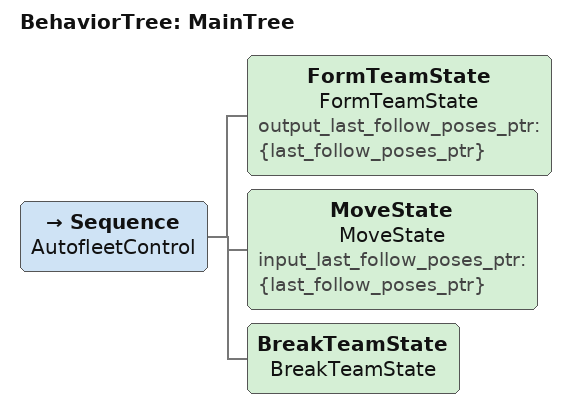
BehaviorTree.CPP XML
<root main_tree_to_execute="MainTree">
    <BehaviorTree ID="MainTree">
        <Sequence name="AutofleetControl">
            <FormTeamState name="FormTeamState" output_last_follow_poses_ptr = "{last_follow_poses_ptr}"/>
            <MoveState name="MoveState" input_last_follow_poses_ptr = "{last_follow_poses_ptr}"/>
            <BreakTeamState name="BreakTeamState" />
        </Sequence>
    </BehaviorTree>
</root>
